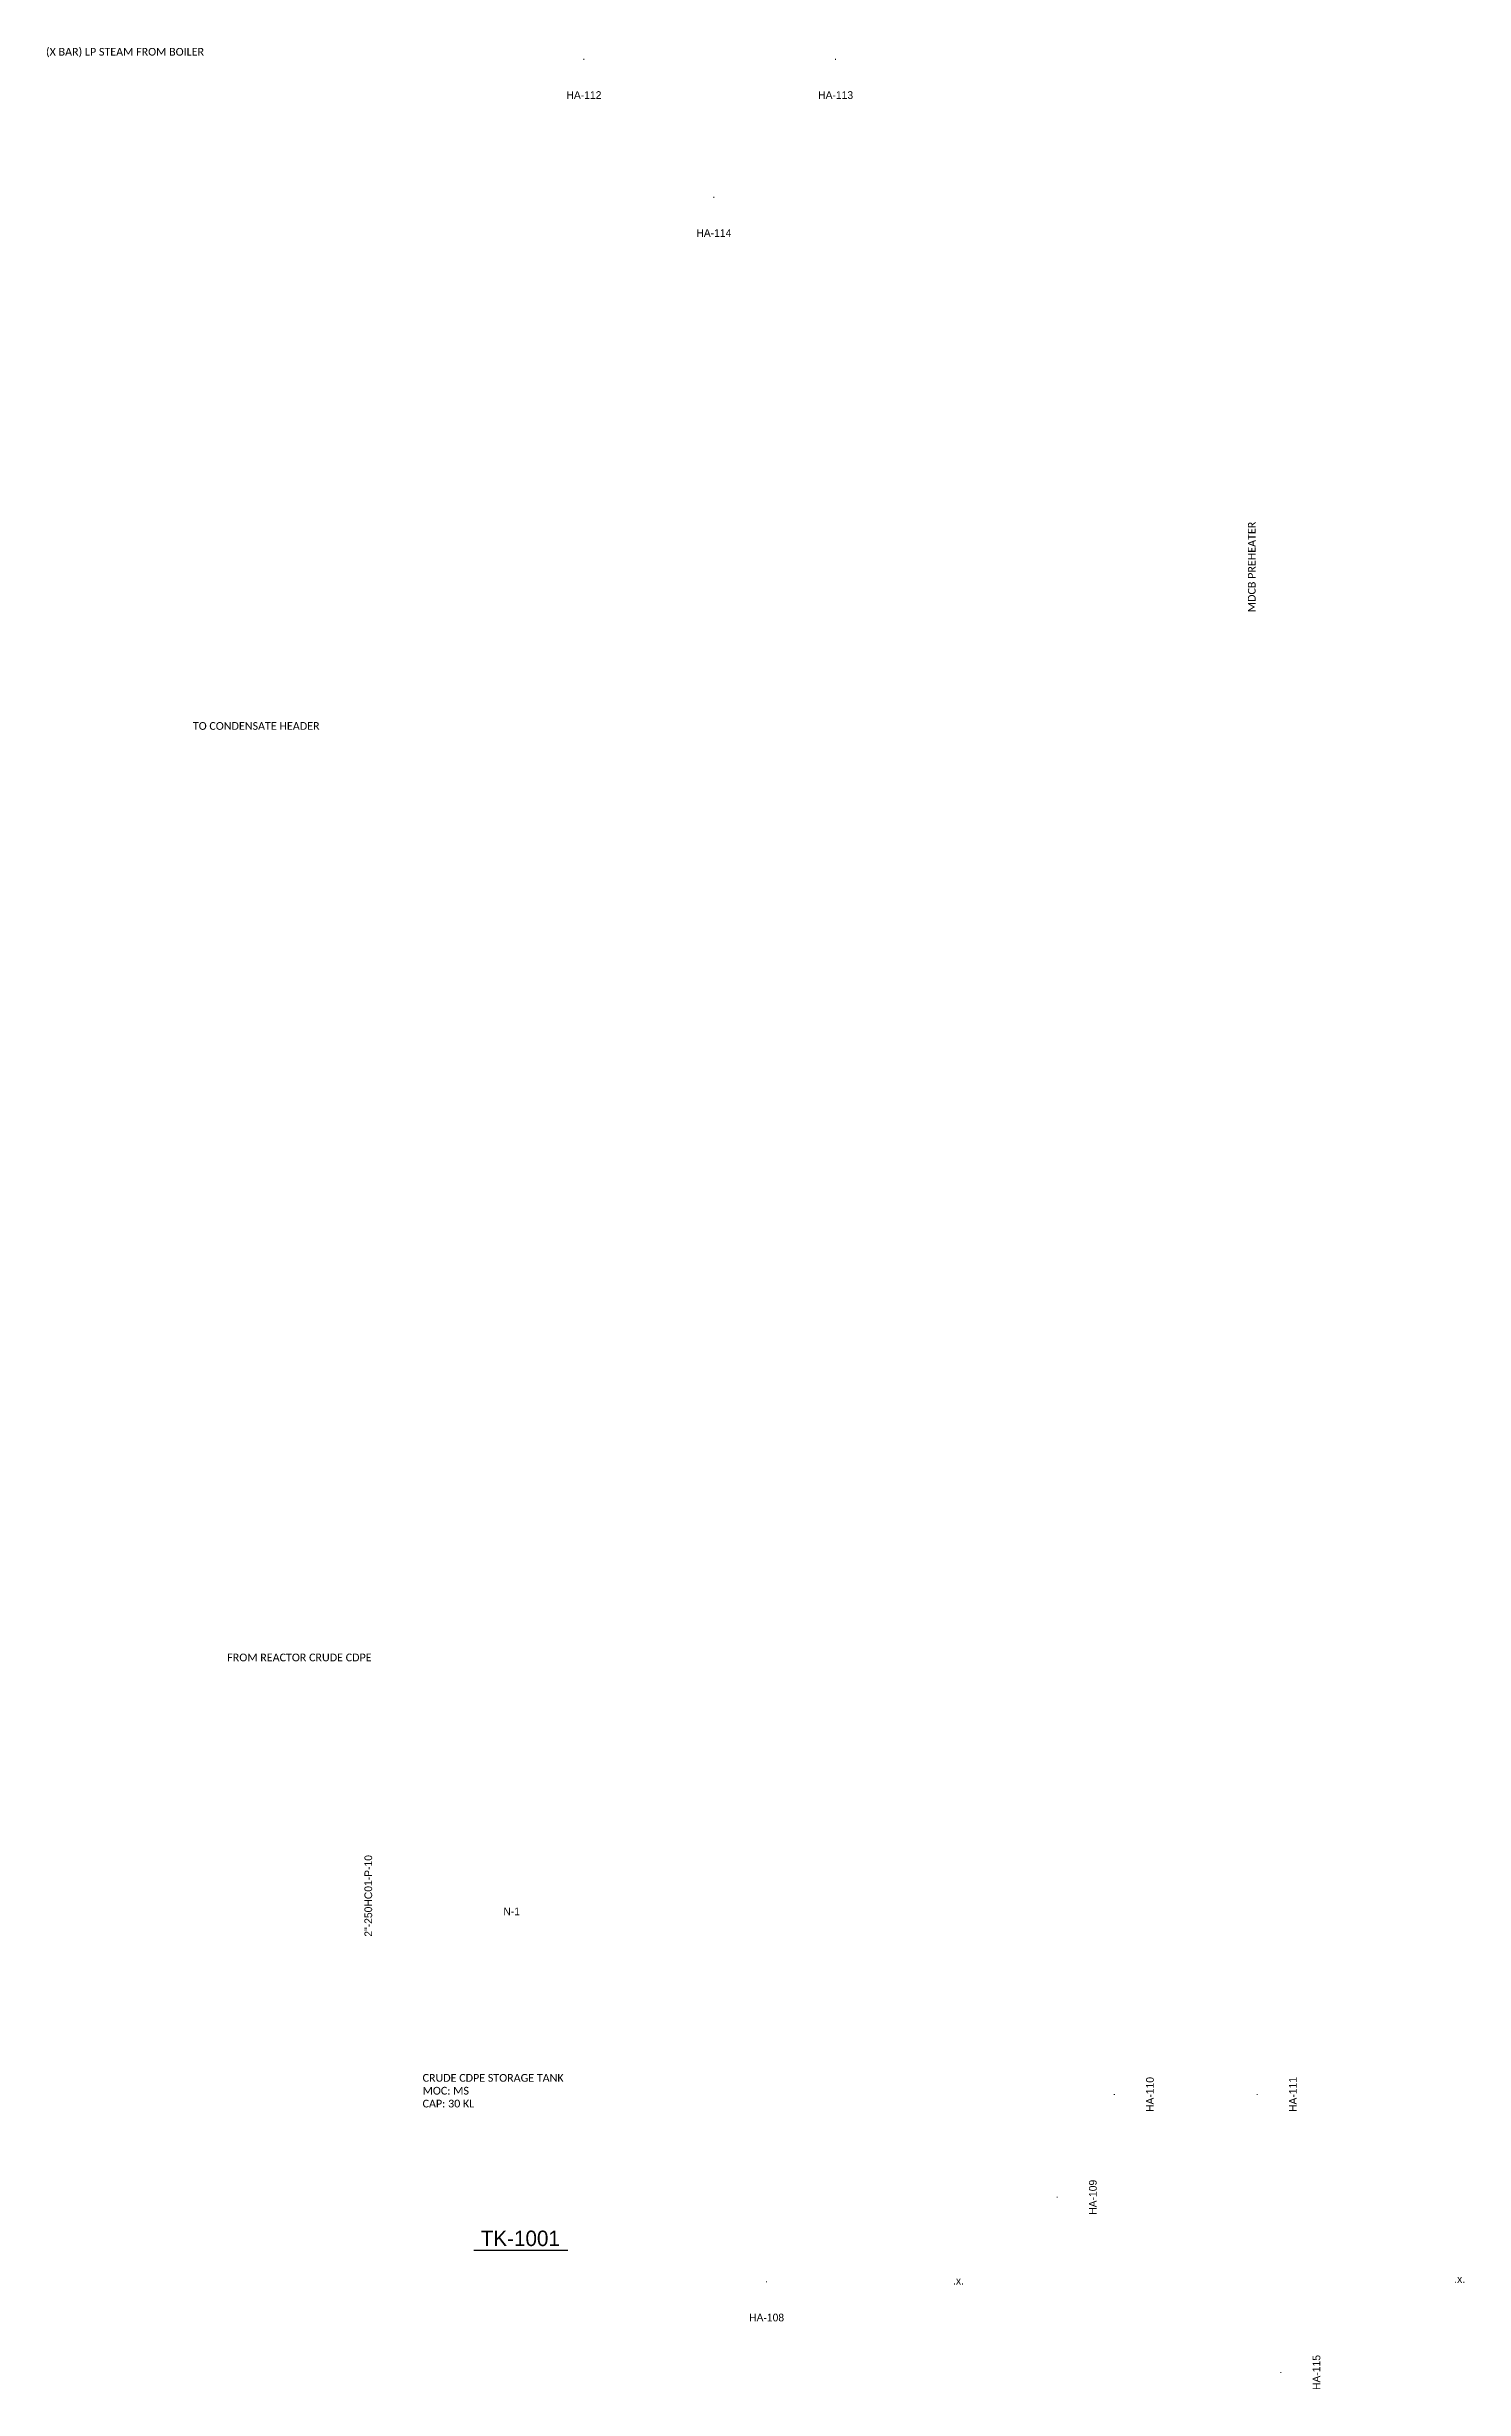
# Model space of a CAD drawing. Header units: millimetres. Extents: x -1662 to 3180, y -1452 to 1085.
# Drawn here: x -1609 to -1150, y -835 to -76 of the extents above; entities that cross this region are included whole.
import ezdxf
from ezdxf.enums import TextEntityAlignment as Align

# ---------------------------------------------------------------- set-up
doc = ezdxf.new("R2010")
doc.units = ezdxf.units.MM
doc.layers.add('Text', color=7, linetype='Continuous')

# ---------------------------------------------------------------- blocks, each defined once
blk = doc.blocks.new('Valve Label_block')
at = {"color": 0, "linetype": 'ByBlock', "lineweight": -2}
blk.add_attdef('#(TargetObject.Size)', text='', height=0.1, dxfattribs=at).set_placement((0, 0.1875), align=Align.BOTTOM_CENTER)
blk.add_attdef('#(TargetObject.Tag)', text='', height=0.1, dxfattribs=at).set_placement((0, -0.1875), align=Align.TOP_CENTER)
blk = doc.blocks.new('AdjacentPipeReducerStyle_block')
at = {"color": 0, "linetype": 'ByBlock', "lineweight": -2}
blk.add_attdef('#(PipeLines.Size)x#(PipeLines.Size)', text='', height=0.1, dxfattribs=at).set_placement((0, 0), align=Align.MIDDLE_CENTER)
blk = doc.blocks.new('Tag_block')
at = {"color": 0, "linetype": 'ByBlock', "lineweight": -2}
blk.add_attdef('#(TargetObject.Tag)', text='', height=0.1, dxfattribs=at).set_placement((0, 0), align=Align.MIDDLE_CENTER)
blk = doc.blocks.new('Pipeline Tag_block')
at = {"color": 0, "linetype": 'ByBlock', "lineweight": -2}
blk.add_attdef('#(TargetObject.Tag)', text='', height=0.1, dxfattribs=at).set_placement((0, 0), align=Align.MIDDLE_CENTER)
blk = doc.blocks.new('*U106')
at = {"color": 0, "linetype": 'ByBlock', "lineweight": -3}
blk.add_line((-0.601, -0.152), (0.617, -0.152), dxfattribs=at)
at = {"color": 0, "linetype": 'ByBlock', "lineweight": -2}
blk.add_attdef('#(Equipment.Tag)', text='', height=0.2, dxfattribs=at).set_placement((0, 0), align=Align.MIDDLE)

msp = doc.modelspace()

# ---------------------------------------------------------------- block references
at = {"xscale": 25, "yscale": 25, "zscale": 25}
for name, p, values in [('Tag_block', (-1458.35, -680.14), {'#(TargetObject.Tag)': 'N-1'}), ('AdjacentPipeReducerStyle_block', (-1313.51, -799.82), {'#(PipeLines.Size)x#(PipeLines.Size)': '.x.'}), ('AdjacentPipeReducerStyle_block', (-1151.04, -799.27), {'#(PipeLines.Size)x#(PipeLines.Size)': '.x.'})]:
    msp.add_blockref(name, p, dxfattribs=at).add_auto_attribs(values)
at = {"layer": 'Text', "xscale": 25, "yscale": 25, "zscale": 25}
for name, p, values in [('Valve Label_block', (-1434.92, -85.61), {'#(TargetObject.Size)': '.', '#(TargetObject.Tag)': 'HA-112'}), ('Valve Label_block', (-1353.33, -85.61), {'#(TargetObject.Size)': '.', '#(TargetObject.Tag)': 'HA-113'}), ('Valve Label_block', (-1392.81, -130.32), {'#(TargetObject.Size)': '.', '#(TargetObject.Tag)': 'HA-114'}), ('*U106', (-1455.54, -786.09), {'#(Equipment.Tag)': 'TK-1001'}), ('Valve Label_block', (-1375.71, -805.82), {'#(TargetObject.Size)': '.', '#(TargetObject.Tag)': 'HA-108'})]:
    msp.add_blockref(name, p, dxfattribs=at).add_auto_attribs(values)
at = {"layer": 'Text', "xscale": 25, "yscale": 25, "zscale": 25, "rotation": 90}
for name, p, values in [('Pipeline Tag_block', (-1504.83, -675.11), {'#(TargetObject.Tag)': '2"-250HC01-P-10'}), ('Valve Label_block', (-1257.38, -739.47), {'#(TargetObject.Size)': '.', '#(TargetObject.Tag)': 'HA-110'}), ('Valve Label_block', (-1211.04, -739.47), {'#(TargetObject.Size)': '.', '#(TargetObject.Tag)': 'HA-111'}), ('Valve Label_block', (-1275.89, -772.79), {'#(TargetObject.Size)': '.', '#(TargetObject.Tag)': 'HA-109'}), ('Valve Label_block', (-1203.4, -829.57), {'#(TargetObject.Size)': '.', '#(TargetObject.Tag)': 'HA-115'})]:
    msp.add_blockref(name, p, dxfattribs=at).add_auto_attribs(values)

# ---------------------------------------------------------------- texts
at = {"char_height": 2.5, "attachment_point": 1}
for s, width, insert in [('{\\fCalibri|b0|i0|c0|p34;(X BAR) LP STEAM FROM BOILER}', 117.8597, (-1609.32, -76.27)), ('{\\fCalibri|b0|i0|c0|p34;TO CONDENSATE HEADER}', 172.5003, (-1561.7, -294.74)), ('{\\fCalibri|b0|i0|c0|p34;FROM REACTOR CRUDE CDPE }', 231.6516, (-1550.55, -596.61)), ('{\\fCalibri|b0|i0|c0|p34;CRUDE CDPE STORAGE TANK\\PMOC: MS\\PCAP: 30 KL}', 133.8609, (-1487.23, -732.84))]:
    msp.add_mtext_dynamic_manual_height_columns(s, width=width, gutter_width=12.5, heights=[0], dxfattribs=dict(at, insert=insert))
at = {"insert": (-1219.68, -259.13), "char_height": 2.5, "attachment_point": 1, "rotation": 90}
msp.add_mtext_dynamic_manual_height_columns('{\\fCalibri|b0|i0|c0|p34;MDCB PREHEATER}', width=30.618, gutter_width=12.5, heights=[0], dxfattribs=at)

doc.saveas('drawing.dxf')
